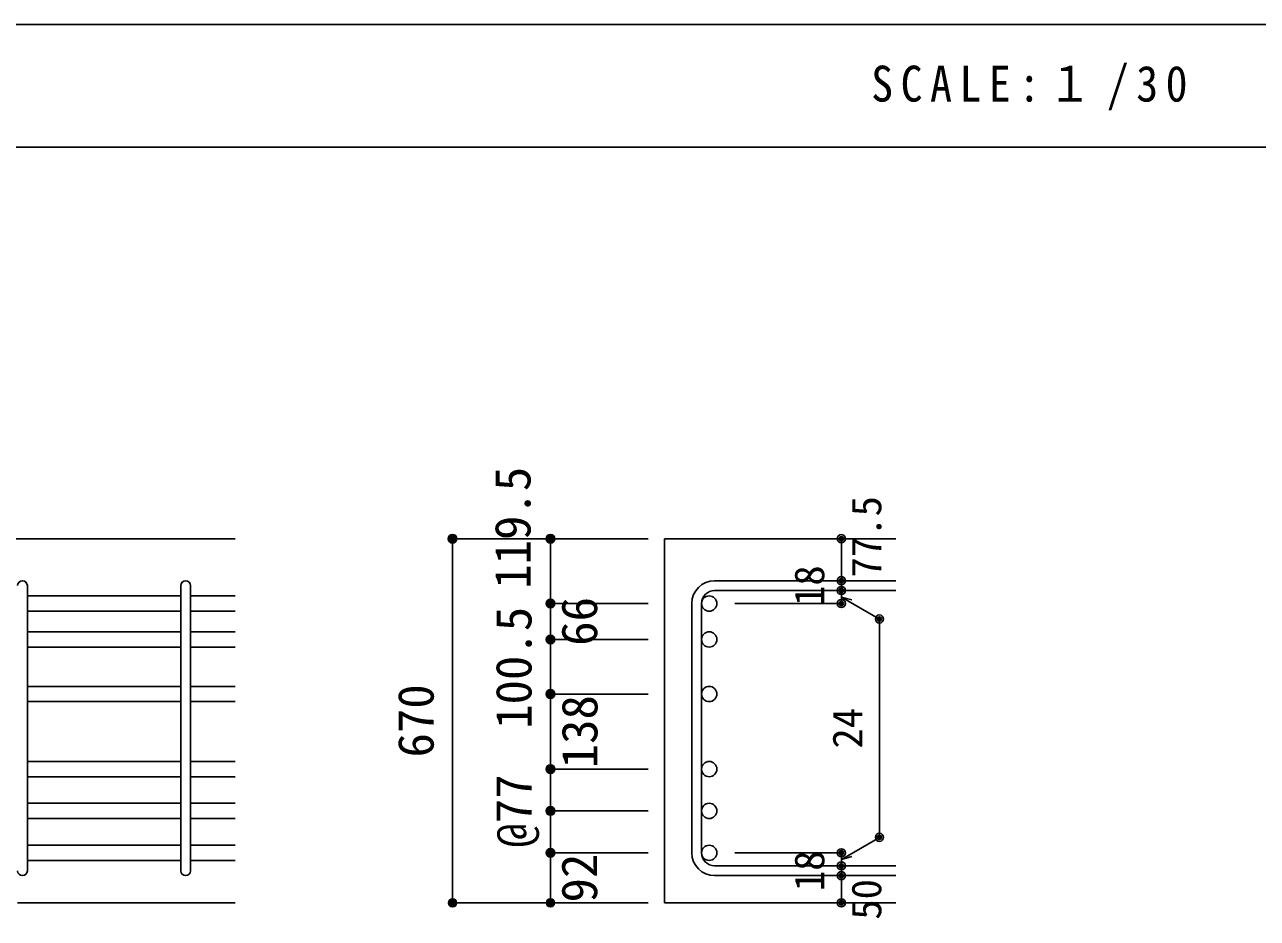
# Model space of a CAD drawing. Units: millimetres at full size, sheet at 1:30; details may follow other scales. Extents: x -5973 to 5954, y -4195 to 4201.
# Drawn here: x 1365 to 3633, y 2558 to 4201 of the extents above; entities that cross this region are included whole.
import ezdxf
from ezdxf.enums import TextEntityAlignment as Align

# ---------------------------------------------------------------- set-up
doc = ezdxf.new("R2010")
doc.units = ezdxf.units.MM
doc.header["$LTSCALE"] = 30
doc.header["$PDMODE"] = 32
doc.header["$PDSIZE"] = 15
for name, color, linetype in [('0-1_躯体線', 2, 'Continuous'), ('0-5_基礎梁筋', 7, 'Continuous'), ('0-6_スタラップ筋', 7, 'Continuous'), ('0-D_寸法', 4, 'Continuous'), ('6-7_文字', 7, 'Continuous'), ('F-0_枠', 6, 'Continuous')]:
    doc.layers.add(name, color=color, linetype=linetype)
doc.styles.add('ＭＳ ゴシック', font='')
doc.styles.get('ＭＳ ゴシック').set_extended_font_data('MS Gothic')

msp = doc.modelspace()

# ---------------------------------------------------------------- linework, layer by layer
at = {"layer": '0-1_躯体線'}
for p, q in [((1752.44, 3256.03), (-247.56, 3256.03)), ((2967.44, 3256.03), (2542.44, 3256.03)), ((2542.44, 3256.03), (2542.44, 2586.53)), ((1352.44, 2586.53), (1752.44, 2586.53)), ((2967.44, 2586.53), (2542.44, 2586.53))]:
    msp.add_line(p, q, dxfattribs=at)
at = {"layer": '0-5_基礎梁筋'}
for p, q in [((1370.44, 3150.83), (1652.44, 3150.83)), ((1670.44, 3150.83), (1752.44, 3150.83)), ((1370.44, 3122.83), (1652.44, 3122.83)), ((1670.44, 3122.83), (1752.44, 3122.83)), ((1370.44, 3084.83), (1652.44, 3084.83)), ((1670.44, 3084.83), (1752.44, 3084.83)), ((1370.44, 3056.83), (1652.44, 3056.83)), ((1670.44, 3056.83), (1752.44, 3056.83)), ((1370.44, 2984.53), (1652.44, 2984.53)), ((1670.44, 2984.53), (1752.44, 2984.53)), ((1370.44, 2956.53), (1652.44, 2956.53)), ((1670.44, 2956.53), (1752.44, 2956.53)), ((1370.44, 2846.53), (1652.44, 2846.53)), ((1670.44, 2846.53), (1752.44, 2846.53)), ((1370.44, 2818.53), (1652.44, 2818.53)), ((1670.44, 2818.53), (1752.44, 2818.53)), ((1370.44, 2769.53), (1652.44, 2769.53)), ((1670.44, 2769.53), (1752.44, 2769.53)), ((1370.44, 2741.53), (1652.44, 2741.53)), ((1670.44, 2741.53), (1752.44, 2741.53)), ((1370.44, 2692.53), (1652.44, 2692.53)), ((1670.44, 2692.53), (1752.44, 2692.53)), ((1370.44, 2664.53), (1652.44, 2664.53)), ((1670.44, 2664.53), (1752.44, 2664.53))]:
    msp.add_line(p, q, dxfattribs=at)
at = {"layer": '0-5_基礎梁筋', "color": 3}
for centre in [(2624.44, 3136.83), (2624.44, 3070.83), (2624.44, 2970.53), (2624.44, 2832.53), (2624.44, 2755.53), (2624.44, 2678.53)]:
    msp.add_circle(centre, 14, dxfattribs=at)
at = {"layer": '0-6_スタラップ筋'}
for p, q in [((2634.44, 3178.83), (2967.44, 3178.83)), ((1370.44, 3169.83), (1370.44, 2645.53)), ((1652.44, 2645.53), (1652.44, 3169.83)), ((1670.44, 3169.83), (1670.44, 2645.53)), ((2634.44, 3160.83), (2967.44, 3160.83)), ((2592.44, 3136.83), (2592.44, 2678.53)), ((2610.44, 3136.83), (2610.44, 2678.53)), ((2634.44, 2654.53), (2967.44, 2654.53)), ((2634.44, 2636.53), (2967.44, 2636.53))]:
    msp.add_line(p, q, dxfattribs=at)
for centre, radius, start, end in [((1361.44, 3169.83), 9, 0, 180), ((1661.44, 3169.83), 9, 0, 180), ((2634.44, 3136.83), 42, 90, 180), ((2634.44, 3136.83), 24, 90, 180), ((2634.44, 2678.53), 42, 180, 270), ((2634.44, 2678.53), 24, 180, 270), ((1361.44, 2645.53), 9, 180, 0), ((1661.44, 2645.53), 9, 180, 0)]:
    msp.add_arc(centre, radius, start, end, dxfattribs=at)
at = {"layer": '0-D_寸法'}
for p, q in [((2152.44, 3256.03), (2332.44, 3256.03)), ((2152.44, 3256.03), (2332.44, 3256.03)), ((2152.44, 3256.03), (2152.44, 2586.53)), ((2332.44, 3256.03), (2512.44, 3256.03)), ((2332.44, 3256.03), (2512.44, 3256.03)), ((2332.44, 3004.83), (2332.44, 3256.03)), ((2867.44, 3178.83), (2867.44, 3256.03)), ((2867.44, 3256.03), (2867.44, 3178.83)), ((2867.44, 3160.83), (2867.44, 3178.83)), ((2867.44, 3160.83), (2867.44, 3136.83)), ((2332.44, 3136.83), (2512.44, 3136.83)), ((2332.44, 3136.83), (2512.44, 3136.83)), ((2867.44, 3136.83), (2671.35, 3136.83)), ((2867.44, 3148.83), (2937.5, 3108.39)), ((2867.44, 3148.83), (2886.76, 3143.66)), ((2937.5, 3108.39), (2937.5, 2706.98)), ((2332.44, 3070.83), (2512.44, 3070.83)), ((2332.44, 3070.83), (2512.44, 3070.83)), ((2332.44, 3004.83), (2332.44, 2586.53)), ((2332.44, 2970.53), (2512.44, 2970.53)), ((2332.44, 2970.53), (2512.44, 2970.53)), ((2332.44, 2832.53), (2512.44, 2832.53)), ((2332.44, 2755.53), (2512.44, 2755.53)), ((2867.44, 2666.53), (2937.5, 2706.98)), ((2332.44, 2678.53), (2512.44, 2678.53)), ((2332.44, 2622.57), (2332.44, 2678.53)), ((2867.44, 2678.53), (2671.35, 2678.53)), ((2867.44, 2654.53), (2867.44, 2678.53)), ((2867.44, 2666.53), (2886.76, 2671.71)), ((2867.44, 2636.53), (2867.44, 2654.53)), ((2867.44, 2586.53), (2867.44, 2636.53)), ((2152.44, 2586.53), (2332.44, 2586.53)), ((2332.44, 2586.53), (2512.44, 2586.53))]:
    msp.add_line(p, q, dxfattribs=at)
for centre, radius in [((2152.44, 3256.03), 8), ((2152.44, 3256.03), 7.2), ((2152.44, 3256.03), 6.4), ((2152.44, 3256.03), 5.6), ((2152.44, 3256.03), 4.8), ((2152.44, 3256.03), 4), ((2152.44, 3256.03), 3.2), ((2152.44, 3256.03), 2.4), ((2152.44, 3256.03), 1.6), ((2152.44, 3256.03), 0.8), ((2332.44, 3256.03), 8), ((2332.44, 3256.03), 7.2), ((2332.44, 3256.03), 6.4), ((2332.44, 3256.03), 5.6), ((2332.44, 3256.03), 4.8), ((2332.44, 3256.03), 4), ((2332.44, 3256.03), 3.2), ((2332.44, 3256.03), 2.4), ((2332.44, 3256.03), 1.6), ((2332.44, 3256.03), 0.8), ((2867.44, 3256.03), 4), ((2867.44, 3256.03), 3.6), ((2867.44, 3256.03), 3.2), ((2867.44, 3256.03), 2.8), ((2867.44, 3256.03), 2.4), ((2867.44, 3256.03), 2), ((2867.44, 3256.03), 1.6), ((2867.44, 3256.03), 1.2), ((2867.44, 3256.03), 0.8), ((2867.44, 3256.03), 0.4), ((2867.44, 3178.83), 4), ((2867.44, 3178.83), 3.6), ((2867.44, 3178.83), 3.2), ((2867.44, 3178.83), 2.8), ((2867.44, 3178.83), 2.4), ((2867.44, 3178.83), 2), ((2867.44, 3178.83), 1.6), ((2867.44, 3178.83), 1.2), ((2867.44, 3178.83), 0.8), ((2867.44, 3178.83), 0.4), ((2867.44, 3160.83), 4), ((2867.44, 3160.83), 3.6), ((2867.44, 3160.83), 3.2), ((2867.44, 3160.83), 2.8), ((2867.44, 3160.83), 2.4), ((2867.44, 3160.83), 2), ((2867.44, 3160.83), 1.6), ((2867.44, 3160.83), 1.2), ((2867.44, 3160.83), 0.8), ((2867.44, 3160.83), 0.4), ((2332.44, 3136.83), 8), ((2332.44, 3136.83), 7.2), ((2332.44, 3136.83), 6.4), ((2332.44, 3136.83), 5.6), ((2332.44, 3136.83), 4.8), ((2332.44, 3136.83), 4), ((2332.44, 3136.83), 3.2), ((2332.44, 3136.83), 2.4), ((2332.44, 3136.83), 1.6), ((2332.44, 3136.83), 0.8), ((2867.44, 3136.83), 4), ((2867.44, 3136.83), 3.6), ((2867.44, 3136.83), 3.2), ((2867.44, 3136.83), 2.8), ((2867.44, 3136.83), 2.4), ((2867.44, 3136.83), 2), ((2867.44, 3136.83), 1.6), ((2867.44, 3136.83), 1.2), ((2867.44, 3136.83), 0.8), ((2867.44, 3136.83), 0.4), ((2937.5, 3108.39), 4), ((2937.5, 3108.39), 3.6), ((2937.5, 3108.39), 3.2), ((2937.5, 3108.39), 2.8), ((2937.5, 3108.39), 2.4), ((2937.5, 3108.39), 2), ((2937.5, 3108.39), 1.6), ((2937.5, 3108.39), 1.2), ((2937.5, 3108.39), 0.8), ((2937.5, 3108.39), 0.4), ((2332.44, 3070.83), 8), ((2332.44, 3070.83), 7.2), ((2332.44, 3070.83), 6.4), ((2332.44, 3070.83), 5.6), ((2332.44, 3070.83), 4.8), ((2332.44, 3070.83), 4), ((2332.44, 3070.83), 3.2), ((2332.44, 3070.83), 2.4), ((2332.44, 3070.83), 1.6), ((2332.44, 3070.83), 0.8), ((2332.44, 2970.53), 8), ((2332.44, 2970.53), 7.2), ((2332.44, 2970.53), 6.4), ((2332.44, 2970.53), 5.6), ((2332.44, 2970.53), 4.8), ((2332.44, 2970.53), 4), ((2332.44, 2970.53), 3.2), ((2332.44, 2970.53), 2.4), ((2332.44, 2970.53), 1.6), ((2332.44, 2970.53), 0.8), ((2332.44, 2832.53), 8), ((2332.44, 2832.53), 7.2), ((2332.44, 2832.53), 6.4), ((2332.44, 2832.53), 5.6), ((2332.44, 2832.53), 4.8), ((2332.44, 2832.53), 4), ((2332.44, 2832.53), 3.2), ((2332.44, 2832.53), 2.4), ((2332.44, 2832.53), 1.6), ((2332.44, 2832.53), 0.8), ((2332.44, 2755.53), 8), ((2332.44, 2755.53), 7.2), ((2332.44, 2755.53), 6.4), ((2332.44, 2755.53), 5.6), ((2332.44, 2755.53), 4.8), ((2332.44, 2755.53), 4), ((2332.44, 2755.53), 3.2), ((2332.44, 2755.53), 2.4), ((2332.44, 2755.53), 1.6), ((2332.44, 2755.53), 0.8), ((2937.5, 2706.98), 4), ((2937.5, 2706.98), 3.6), ((2937.5, 2706.98), 3.2), ((2937.5, 2706.98), 2.8), ((2937.5, 2706.98), 2.4), ((2937.5, 2706.98), 2), ((2937.5, 2706.98), 1.6), ((2937.5, 2706.98), 1.2), ((2937.5, 2706.98), 0.8), ((2937.5, 2706.98), 0.4), ((2332.44, 2678.53), 8), ((2332.44, 2678.53), 7.2), ((2332.44, 2678.53), 6.4), ((2332.44, 2678.53), 5.6), ((2332.44, 2678.53), 4.8), ((2332.44, 2678.53), 4), ((2332.44, 2678.53), 3.2), ((2332.44, 2678.53), 2.4), ((2332.44, 2678.53), 1.6), ((2332.44, 2678.53), 0.8), ((2867.44, 2678.53), 4), ((2867.44, 2678.53), 3.6), ((2867.44, 2678.53), 3.2), ((2867.44, 2678.53), 2.8), ((2867.44, 2678.53), 2.4), ((2867.44, 2678.53), 2), ((2867.44, 2678.53), 1.6), ((2867.44, 2678.53), 1.2), ((2867.44, 2678.53), 0.8), ((2867.44, 2678.53), 0.4), ((2867.44, 2654.53), 4), ((2867.44, 2654.53), 3.6), ((2867.44, 2654.53), 3.2), ((2867.44, 2654.53), 2.8), ((2867.44, 2654.53), 2.4), ((2867.44, 2654.53), 2), ((2867.44, 2654.53), 1.6), ((2867.44, 2654.53), 1.2), ((2867.44, 2654.53), 0.8), ((2867.44, 2654.53), 0.4), ((2867.44, 2636.53), 4), ((2867.44, 2636.53), 3.6), ((2867.44, 2636.53), 3.2), ((2867.44, 2636.53), 2.8), ((2867.44, 2636.53), 2.4), ((2867.44, 2636.53), 2), ((2867.44, 2636.53), 1.6), ((2867.44, 2636.53), 1.2), ((2867.44, 2636.53), 0.8), ((2867.44, 2636.53), 0.4), ((2152.44, 2586.53), 7.2), ((2152.44, 2586.53), 6.4), ((2152.44, 2586.53), 5.6), ((2152.44, 2586.53), 4.8), ((2152.44, 2586.53), 4), ((2152.44, 2586.53), 3.2), ((2152.44, 2586.53), 2.4), ((2152.44, 2586.53), 1.6), ((2152.44, 2586.53), 0.8), ((2332.44, 2586.53), 7.2), ((2332.44, 2586.53), 6.4), ((2332.44, 2586.53), 5.6), ((2332.44, 2586.53), 4.8), ((2332.44, 2586.53), 4), ((2332.44, 2586.53), 3.2), ((2332.44, 2586.53), 2.4), ((2332.44, 2586.53), 1.6), ((2332.44, 2586.53), 0.8), ((2867.44, 2586.53), 4), ((2867.44, 2586.53), 3.6), ((2867.44, 2586.53), 3.2), ((2867.44, 2586.53), 2.8), ((2867.44, 2586.53), 2.4), ((2867.44, 2586.53), 2), ((2867.44, 2586.53), 1.6), ((2867.44, 2586.53), 1.2), ((2867.44, 2586.53), 0.8), ((2867.44, 2586.53), 0.4)]:
    msp.add_circle(centre, radius, dxfattribs=at)
at = {"layer": '0-D_寸法', "color": 7}
for p in [(2152.44, 3256.03), (2152.44, 3256.03), (2332.44, 3256.03), (2867.44, 3256.03), (2867.44, 3178.83), (2867.44, 3160.83), (2332.44, 3136.83), (2867.44, 3136.83), (2937.5, 3108.39), (2332.44, 3070.83), (2332.44, 2970.53), (2332.44, 2832.53), (2332.44, 2832.53), (2332.44, 2755.53), (2332.44, 2755.53), (2937.5, 2706.98), (2332.44, 2678.53), (2332.44, 2678.53), (2867.44, 2678.53), (2867.44, 2678.53), (2867.44, 2654.53), (2867.44, 2636.53), (2152.44, 2586.53), (2332.44, 2586.53), (2867.44, 2586.53)]:
    msp.add_point(p, dxfattribs=at)
at = {"layer": 'F-0_枠'}
msp.add_line((-5972.88, 4201.15), (5954.1, 4201.15), dxfattribs=at)
at = {"layer": 'F-0_枠', "color": 2}
msp.add_line((-5972.88, 3976.15), (3723.6, 3976.15), dxfattribs=at)

# ---------------------------------------------------------------- texts
at = {"layer": '0-D_寸法', "style": 'ＭＳ ゴシック'}
for s, height, p in [('119.5', 65.98, (2315.61, 3163.91)), ('77.5', 54.99, (2957.44, 3184.83)), ('18', 54.99, (2852.44, 3132.33)), ('66', 65.98, (2438.09, 3059.14)), ('100.5', 65.98, (2317.4, 2906.39)), ('670', 65.98, (2137.44, 2853.78)), ('138', 65.98, (2438.6, 2833.87)), ('24', 54.99, (2922.5, 2870.18)), ('@77', 65.98, (2317.44, 2688.03)), ('18', 54.99, (2852.44, 2608.03)), ('92', 65.98, (2438.12, 2587.24)), ('50', 54.99, (2957.44, 2555.53))]:
    msp.add_text(s, height=height, rotation=90, dxfattribs=at).set_placement(p, align=Align.BOTTOM_LEFT)
at = {"layer": '6-7_文字', "color": 2, "insert": (2922.26, 4043.65), "char_height": 65.98, "attachment_point": 7, "style": 'ＭＳ ゴシック'}
msp.add_mtext('\\T1.34;\\W0.9;SCALE:１/30', dxfattribs=at)

doc.saveas('drawing.dxf')
